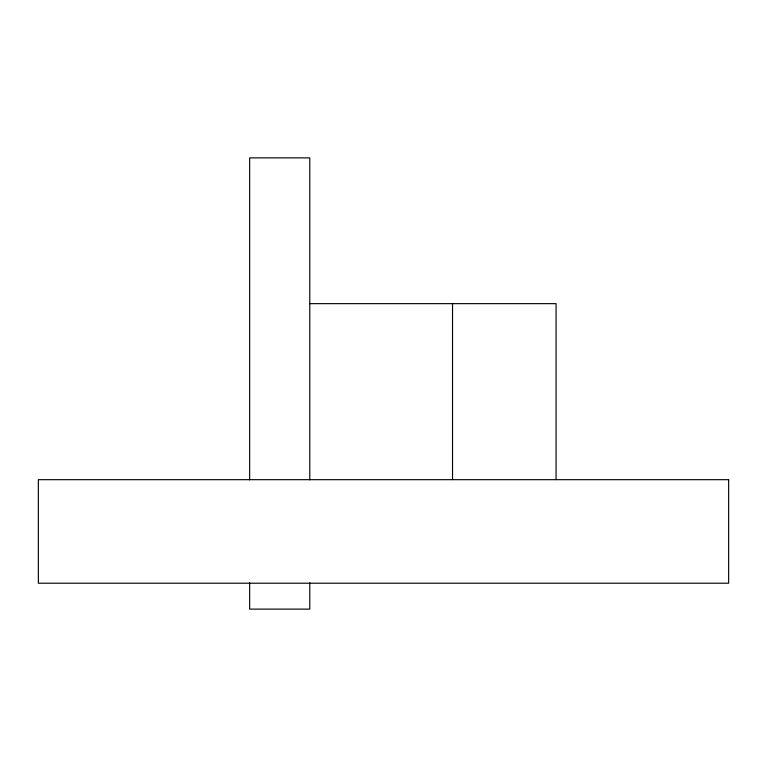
<?xml version="1.0" encoding="UTF-8"?>
<svg xmlns="http://www.w3.org/2000/svg" width="767" height="767" viewBox="0 0 767 767"><rect width="100%" height="100%" fill="white"/><g stroke="black" fill="none" stroke-linecap="round" stroke-linejoin="round"><path stroke-width="1.15" d="M309.839 303.646L556.075 303.646L556.075 479.615M452.53 303.646L452.53 479.615M309.782 479.854L309.782 157.877L249.658 157.877L249.658 479.854M309.782 582.786L309.782 609.123L249.658 609.123L249.658 582.786M728.65 479.672L38.35 479.672L38.35 583.217L728.65 583.217L728.65 479.672"/></g></svg>
